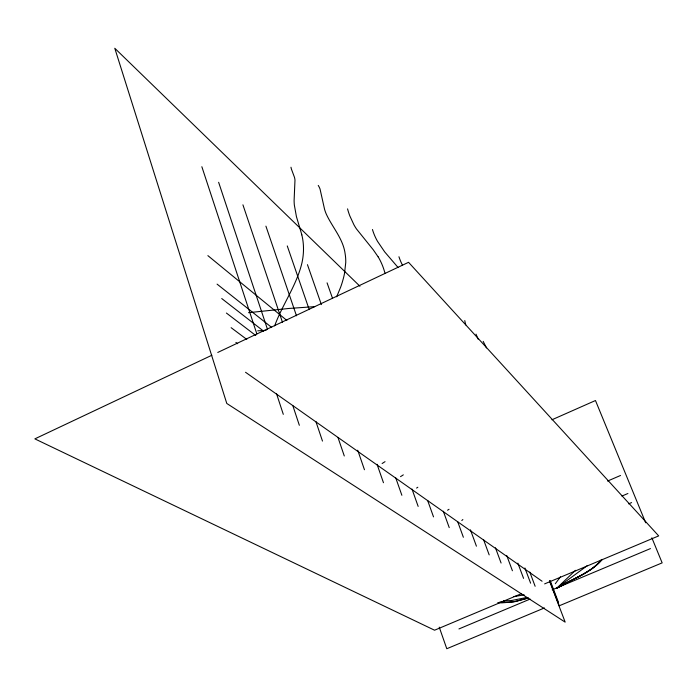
<?xml version="1.0" encoding="UTF-8"?>
<svg xmlns="http://www.w3.org/2000/svg" width="697" height="697" viewBox="0 0 697 697"><rect width="100%" height="100%" fill="white"/><g stroke="black" fill="none" stroke-linecap="round" stroke-linejoin="round"><path stroke-width="1.05" d="M274.653 325.856C282.573 304.162 296.878 285.029 302.071 262.333A65.344 55.716 -49.7 0 0 301.818 234.88M336.66 296.8L340.58 287.33A93.076 79.806 -49.5 0 0 342.34 282.076L343.342 278.539A80.73 69.404 -49.2 0 0 344.553 273.207L345.747 262.534A51.883 44.852 -48.3 0 0 345.146 253.865C343.203 238.731 332.269 227.283 326.187 213.866A53.747 46.316 -42.8 0 1 324.549 209.231L320.045 189.053A25.441 21.677 -46 0 0 318.241 185.428M555.291 583.746L560.466 576.776M601.398 559.735C592.215 571.122 578.188 576.872 565.511 583.267M602.086 559.421C590.368 573.5 571.949 578.771 556.912 588.19L561.12 585.689M602.33 559.412L598.897 562.976A62.8 60.099 -47.6 0 1 591.213 569.214L582.849 574.372L556.964 588.172M575.495 570.32L556.772 588.181M461.789 520.546L462.86 519.526M587.283 565.642L558.393 586.883M416.579 488.074L417.834 487.238M400.531 476.652L403.328 474.857M382.122 463.522L385.04 461.658M447.544 510.221L449.034 509.298M211.871 355.243L34.85 438.875L434.562 630.21L521.609 593.583M217.769 352.455L408.555 262.316L658.691 535.897L544.618 583.894M551.946 419.777L595.473 400.522L645.683 522.785M607.575 481.061L620.53 475.476M621.933 496.064L627.91 493.502M628.624 503.861L631.621 502.581M458.948 628.938L530.138 599.072M552.19 589.819L650.458 548.583M544.435 607.95L446.786 648.733L439.232 627.143M528.422 597.965L513.367 601.955L501.875 602.853A47.771 45.453 -57.2 0 1 497.797 602.548M527.882 598.113L514.996 601.65M526.984 597.425L511.842 600.466A56.352 53.591 -55.5 0 1 503.365 600.657M524.205 594.881L513.785 596.597M515.684 601.415L508.383 602.234L499.888 601.947M248.524 312.674L288.915 308.457L314.678 306.645M257.759 330.831L266.106 330.343M245.527 372.268L542.074 581.237M235.891 342.427L237.651 343.717M231.134 327.686L246.799 339.43M226.412 313.049L255.773 335.51M221.724 298.534L263.719 331.249M217.072 284.123L271.664 327.424M207.88 255.633L286.868 320.437M359.94 286.24L114.787 48.267L226.786 403.458L565.18 622.151L549.733 581.603M398.083 267.509L384.674 251.878L377.495 241.31A71.556 62.503 -40.3 0 1 372.451 229.513M378.166 256.888L373.252 249.787L356.428 228.886A78.97 68.463 -40.6 0 1 353.902 224.739L349.798 215.852A94.234 81.706 -39.9 0 1 347.55 208.873M483.187 341.356L486.489 347.899M402.43 265.13L401.132 262.403A72.218 63.749 -39.6 0 1 398.945 256.74M476.016 334.159L478.133 339.169M651.861 537.823L662.15 562.871L559.264 605.78L549.619 580.479M550.247 580.784L558.375 602.138M529.772 572.037L535.139 586.273M524.902 567.977L530.617 583.189M517.862 563.141L523.569 578.371M506.719 555.474L512.417 570.756M495.436 547.772L501.091 563.028M483.535 539.574L489.181 554.89M470.44 529.842L476.426 546.187M457.798 521.94L463.374 537.274M443.318 511.232L449.234 527.62M427.653 500.516L433.517 516.886M411.988 489.033L418.156 506.405M327.076 282.86L332.495 298.255M395.73 477.846L401.873 495.288M307.455 264.668L321.378 304.598M377.051 464.298L383.472 482.725M287.26 245.936L309.215 309.59M357.727 450.236L364.461 469.743M265.914 226.142L296.486 315.802M337.958 437.42L344.283 455.969M242.922 204.822L282.529 322.441M315.88 421.485L322.484 441.088M218.631 182.292L267.543 329.533M292.853 405.724L299.344 425.292M201.851 166.722L256.836 333.863M276.517 393.7L283.304 414.34M301.853 234.863L296.425 216.619L294.334 204.988A65.222 56.048 -43.6 0 1 294.108 200.509L294.979 180.096A20.927 17.695 -46.4 0 0 294.456 177.265L291.477 169.266A19.194 16.24 -44.6 0 1 290.98 167.219M465.779 324.915A46.708 42.317 -39.2 0 1 464.786 320.568M378.183 256.871A75.903 66.302 -48.7 0 1 384.605 271.874A85.4 74.527 -49.2 0 1 385.092 273.512"/></g></svg>
